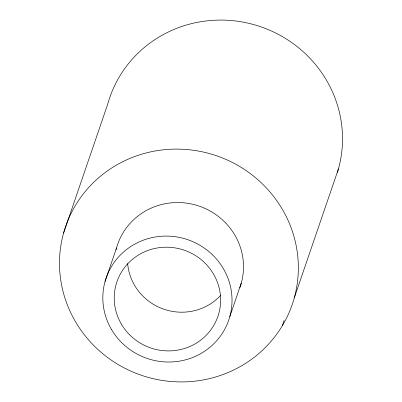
<?xml version="1.0" encoding="UTF-8"?>
<svg xmlns="http://www.w3.org/2000/svg" width="402" height="402" viewBox="0 0 402 402"><rect width="100%" height="100%" fill="white"/><g stroke="black" fill="none" stroke-linecap="round" stroke-linejoin="round"><path stroke-width="0.6" d="M63.571 233.08L107.746 104.058A119.826 116.007 18.9 0 1 255.908 25.215A119.826 116.007 18.9 0 1 337.384 172.463M105.038 281.511L116.525 247.969M229.818 316.595L241.3 283.053M282.304 325.776A119.826 116.007 18.9 0 0 178.996 149.122A119.826 116.007 18.9 0 0 75.445 321.635A119.826 116.007 18.9 0 0 282.304 325.776L284.129 320.449M294.254 297.942L338.429 168.92M220.437 295.57A53.376 51.677 18.9 0 1 163.83 309.203A53.376 51.677 18.9 0 1 127.66 263.591M116.067 249.717A64.812 62.752 18.9 0 1 197.181 205.477A64.812 62.752 18.9 0 1 239.823 287.671M111.46 329.414A64.812 62.752 18.9 0 0 223.351 331.65A64.812 62.752 18.9 0 0 167.473 236.1A64.812 62.752 18.9 0 0 111.46 329.414M121.339 324.057A53.376 51.677 18.9 0 0 213.482 325.901A53.376 51.677 18.9 0 0 167.463 247.21A53.376 51.677 18.9 0 0 121.339 324.057"/></g></svg>
